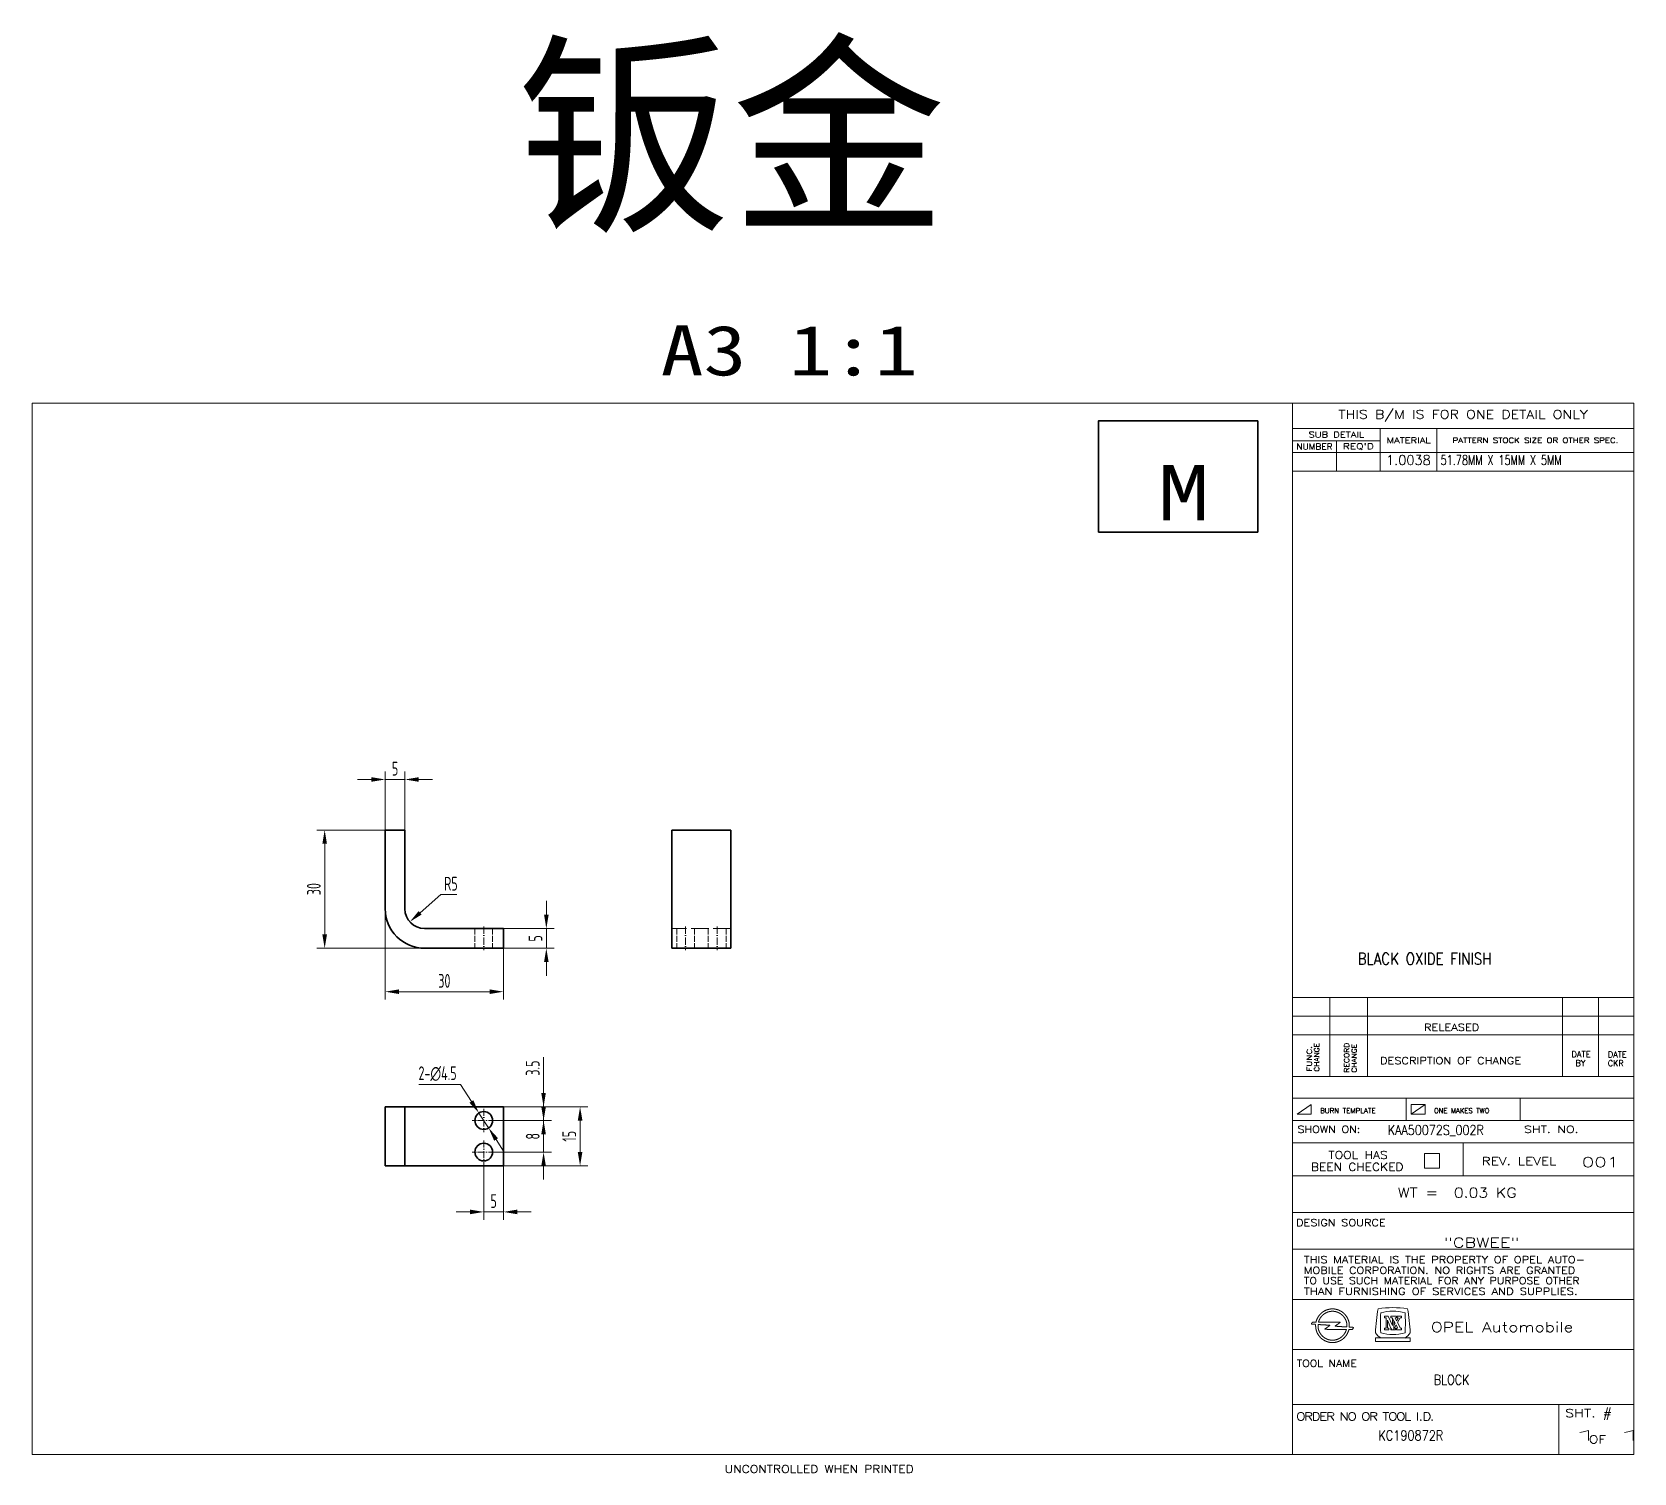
# Model space of a CAD drawing. Header units: inches. Extents: x 8574 to 12968, y 11160 to 11554.
# Drawn here: x 8574.4 to 8980.8, y 11162 to 11527.6 of the extents above; entities that cross this region are included whole.
import ezdxf

# ---------------------------------------------------------------- set-up
doc = ezdxf.new("R2010")
doc.units = ezdxf.units.IN
doc.header["$MEASUREMENT"] = 0
for name, pattern in [('AM_ISO02W050', [7.5, 6, -1.5]), ('AM_ISO08W050', [18, 12, -1.5, 3, -1.5]), ('DASHDOT', [18.5, 12, -3, 0.5, -3]), ('DASHED', [15, 12, -3])]:
    doc.linetypes.add(name, pattern=pattern)
for name, color, linetype, lineweight in [('123', 1, 'Continuous', 18), ('AM_7', 4, 'AM_ISO08W050', 25), ('AM_HID', 7, 'AM_ISO02W050', 25), ('AM_VIS', 1, 'Continuous', 50), ('尺寸', 3, 'Continuous', 20)]:
    doc.layers.add(name, color=color, linetype=linetype, lineweight=lineweight)
doc.layers.add('254', color=7, linetype='Continuous', true_color=0xffffff)
doc.styles.add('blockfont', font='simplex.shx')
doc.styles.add('hztxt', font='ISOCP.SHX', dxfattribs={"width": 0.707, "bigfont": 'hztxt.shx'})
doc.styles.add('leroy', font='simplex.shx')
doc.dimstyles.new('cbwee1-1$0', dxfattribs={"dimtxt": 3.5, "dimasz": 3.5, "dimexe": 2, "dimexo": 0, "dimgap": 1, "dimtad": 1, "dimdsep": 46, "dimtxsty": 'hztxt', "dimcen": 0, "dimclrd": 256, "dimclre": 256, "dimclrt": 256, "dimazin": 2, "dimtp": 0.1, "dimtm": 0.1, "dimtfac": 0.71, "dimtmove": 0, "dimatfit": 3, "dimfxl": 0, "dimlwd": 20, "dimlwe": 20, "dimarcsym": 0})
doc.dimstyles.new('cbwee1-1$3', dxfattribs={"dimtxt": 3.5, "dimasz": 3.5, "dimexe": 2, "dimexo": 0, "dimgap": 1, "dimtad": 1, "dimtih": 1, "dimtoh": 1, "dimdsep": 46, "dimtxsty": 'hztxt', "dimcen": 0, "dimclrd": 256, "dimclre": 256, "dimclrt": 256, "dimazin": 2, "dimtp": 0.1, "dimtm": 0.1, "dimtfac": 0.71, "dimtmove": 0, "dimatfit": 3, "dimfxl": 0, "dimlwd": 20, "dimlwe": 20, "dimarcsym": 0})
doc.dimstyles.new('cbwee1-1$4', dxfattribs={"dimtxt": 3.5, "dimasz": 3.5, "dimexe": 2, "dimexo": 0, "dimgap": 1, "dimtad": 1, "dimtih": 1, "dimtoh": 1, "dimdsep": 46, "dimtxsty": 'hztxt', "dimcen": 0, "dimclrd": 256, "dimclre": 256, "dimclrt": 256, "dimazin": 2, "dimtp": 0.1, "dimtm": 0.1, "dimtfac": 0.71, "dimtmove": 0, "dimatfit": 3, "dimfxl": 0, "dimlwd": 20, "dimlwe": 20, "dimarcsym": 0})

# ---------------------------------------------------------------- blocks, each defined once
blk = doc.blocks.new('sfsdt4654yuej')
at = {"layer": '254', "color": 4, "linetype": 'Continuous', "lineweight": 13, "char_height": 1.7747, "attachment_point": 7, "line_spacing_factor": 0.903614, "style": 'blockfont'}
for s, insert in [('\\W1.1929;THIS MATERIAL IS THE PROPERTY OF OPEL AUTO-', (6070.56, 3525.15)), ('\\W1.1861;MOBILE CORPORATION. NO RIGHTS ARE GRANTED', (6070.56, 3522.47)), ('\\W1.1469;TO USE SUCH MATERIAL FOR ANY PURPOSE OTHER', (6070.56, 3519.81)), ('\\W1.2217;THAN FURNISHING OF SERVICES AND SUPPLIES.', (6070.56, 3517.13))]:
    blk.add_mtext(s, dxfattribs=dict(at, insert=insert))
blk = doc.blocks.new('qewe345467juynj')
at = {"layer": '254', "color": 4, "linetype": 'Continuous', "lineweight": 13}
for p, q in [((6091.03, 3511.72), (6091.92, 3511.72)), ((6091.03, 3511.72), (6091.03, 3511.28)), ((6091.03, 3511.28), (6091.39, 3511.28)), ((6091.39, 3508.66), (6091.39, 3511.28)), ((6091.92, 3511.72), (6093.01, 3509.31)), ((6092.65, 3511.72), (6094.01, 3511.72)), ((6092.65, 3511.72), (6092.65, 3511.28)), ((6092.65, 3511.28), (6092.99, 3511.28)), ((6092.99, 3511.28), (6093.38, 3510.54)), ((6093.01, 3509.31), (6093.01, 3511.24)), ((6093.72, 3511.2), (6093.72, 3511.28)), ((6093.72, 3511.28), (6094.01, 3511.28)), ((6093.72, 3511.2), (6094.08, 3510.53)), ((6094.01, 3511.72), (6094.01, 3511.28)), ((6094.46, 3511.2), (6094.08, 3510.53)), ((6094.18, 3511.72), (6094.18, 3511.28)), ((6094.18, 3511.72), (6095.34, 3511.72)), ((6094.18, 3511.28), (6094.46, 3511.28)), ((6095, 3511.28), (6094.31, 3510.09)), ((6094.46, 3511.2), (6094.46, 3511.28)), ((6095, 3511.28), (6095.34, 3511.28)), ((6095.34, 3511.72), (6095.34, 3511.28)), ((6091.39, 3508.66), (6091.03, 3508.66)), ((6091.03, 3508.66), (6091.03, 3508.22)), ((6091.03, 3508.22), (6092.1, 3508.22)), ((6091.73, 3510.67), (6092.65, 3508.65)), ((6091.73, 3508.66), (6091.73, 3510.67)), ((6092.1, 3508.66), (6091.73, 3508.66)), ((6092.1, 3508.22), (6092.1, 3508.66)), ((6092.65, 3508.65), (6092.84, 3508.22)), ((6092.65, 3508.65), (6092.65, 3508.22)), ((6092.65, 3508.22), (6093.81, 3508.22)), ((6092.84, 3508.22), (6093.38, 3508.22)), ((6093.38, 3510.54), (6093.72, 3509.89)), ((6093.38, 3509.29), (6093.38, 3510.54)), ((6093.72, 3509.89), (6093.38, 3509.29)), ((6093.38, 3508.22), (6093.38, 3509.29)), ((6093.95, 3509.46), (6093.53, 3508.74)), ((6093.53, 3508.66), (6093.53, 3508.74)), ((6093.53, 3508.66), (6093.81, 3508.66)), ((6093.81, 3508.66), (6093.81, 3508.22)), ((6093.95, 3509.46), (6094.32, 3508.75)), ((6094.01, 3508.66), (6094.01, 3508.22)), ((6094.01, 3508.66), (6094.32, 3508.66)), ((6094.01, 3508.22), (6095.34, 3508.22)), ((6094.31, 3510.09), (6095.06, 3508.66)), ((6094.32, 3508.66), (6094.32, 3508.75)), ((6095.06, 3508.66), (6095.34, 3508.66)), ((6095.34, 3508.66), (6095.34, 3508.22)), ((6088.72, 3505.25), (6088.72, 3506.16)), ((6088.72, 3506.16), (6097.54, 3506.16)), ((6088.72, 3505.25), (6097.54, 3505.25)), ((6097.54, 3505.25), (6097.54, 3506.16))]:
    blk.add_line(p, q, dxfattribs=at)
for centre, major_axis, start_param, end_param in [((6121.66, 3505.16), (0, 40.74), 1.362215, 1.513648), ((6093.13, 3473.45), (0, 40.41), 6.168449, 6.397922), ((6115.47, 3510.01), (0, 31.49), 1.490581, 1.651011), ((6093.13, 3496.19), (0, 16.78), 6.054099, 6.512271), ((6071.61, 3510.01), (0, 30.49), 4.629531, 4.795247), ((6065.45, 3505.3), (0, 39.67), 4.767492, 4.923017), ((6092.1, 3510.95), (0, 5.42), 2.26349, 2.654149), ((6093.13, 3523.73), (0, 16.69), 2.911206, 3.37198), ((6094.21, 3510.87), (0, 5.33), 3.625513, 4.023219)]:
    blk.add_ellipse(centre, major_axis=major_axis, ratio=0.81, start_param=start_param, end_param=end_param, dxfattribs=at)
for points, knots in [([(6073.67, 3510.35), (6073.74, 3510.58), (6073.82, 3510.81), (6073.92, 3511.05), (6074.05, 3511.3), (6074.19, 3511.53), (6074.34, 3511.76), (6074.5, 3511.97), (6074.67, 3512.17)], [0, 0, 0.111378, 0.230664, 0.355972, 0.485263, 0.616424, 0.747323, 0.875856, 1, 1]), ([(6076.67, 3512.76), (6076.38, 3512.64), (6076.09, 3512.5), (6075.82, 3512.34), (6075.56, 3512.15), (6075.32, 3511.95), (6075.09, 3511.72), (6074.89, 3511.48), (6074.71, 3511.23), (6074.56, 3510.96)], [0, 0, 0.11099, 0.222376, 0.334052, 0.445852, 0.557577, 0.669022, 0.779997, 0.890351, 1, 1]), ([(6074.67, 3512.17), (6074.92, 3512.41), (6075.17, 3512.63), (6075.45, 3512.83), (6075.73, 3513), (6076.02, 3513.15), (6076.32, 3513.28), (6076.63, 3513.38), (6076.95, 3513.45), (6077.27, 3513.51), (6077.6, 3513.54), (6077.93, 3513.54), (6078.26, 3513.52), (6078.59, 3513.47), (6078.92, 3513.39), (6079.25, 3513.29)], [0, 0, 0.068755, 0.136595, 0.203684, 0.270176, 0.336212, 0.401927, 0.46745, 0.532903, 0.598412, 0.6641, 0.730096, 0.796536, 0.863562, 0.931328, 1, 1]), ([(6078.75, 3512.81), (6078.46, 3512.88), (6078.16, 3512.92), (6077.85, 3512.94), (6077.55, 3512.93), (6077.25, 3512.9), (6076.96, 3512.84), (6076.67, 3512.76)], [0, 0, 0.143949, 0.287722, 0.431217, 0.574309, 0.716867, 0.858784, 1, 1]), ([(6081.31, 3510.37), (6081.2, 3510.66), (6081.07, 3510.93), (6080.92, 3511.2), (6080.75, 3511.45), (6080.55, 3511.69), (6080.34, 3511.91), (6080.1, 3512.11), (6079.86, 3512.3), (6079.6, 3512.46), (6079.33, 3512.6), (6079.04, 3512.72), (6078.75, 3512.81)], [0, 0, 0.082426, 0.165172, 0.248273, 0.331704, 0.415396, 0.499247, 0.583142, 0.666965, 0.750615, 0.834015, 0.917134, 1, 1]), ([(6079.25, 3513.29), (6079.54, 3513.17), (6079.83, 3513.03), (6080.11, 3512.87), (6080.37, 3512.68), (6080.62, 3512.48), (6080.86, 3512.26), (6081.07, 3512.02), (6081.27, 3511.76), (6081.45, 3511.5), (6081.61, 3511.22), (6081.75, 3510.93), (6081.86, 3510.62)], [0, 0, 0.08295, 0.16603, 0.24927, 0.332668, 0.416191, 0.499787, 0.583395, 0.666954, 0.750414, 0.833739, 0.916924, 1, 1]), ([(6072.88, 3509.66), (6072.75, 3509.66), (6072.65, 3509.67), (6072.57, 3509.68), (6072.52, 3509.7), (6072.49, 3509.71), (6072.47, 3509.74), (6072.48, 3509.78), (6072.5, 3509.82), (6072.53, 3509.88), (6072.58, 3509.95)], [0, 0, 0.191055, 0.343107, 0.459006, 0.542332, 0.59915, 0.643151, 0.695954, 0.770642, 0.871504, 1, 1]), ([(6072.58, 3509.95), (6072.63, 3510.01), (6072.67, 3510.07), (6072.71, 3510.12), (6072.74, 3510.15), (6072.76, 3510.17)], [0, 0, 0.269143, 0.520022, 0.73619, 0.901343, 1, 1]), ([(6072.76, 3510.17), (6072.79, 3510.18), (6072.85, 3510.18), (6072.92, 3510.19), (6073.01, 3510.19), (6073.11, 3510.19), (6073.23, 3510.2)], [0, 0, 0.061091, 0.176811, 0.338125, 0.535506, 0.759343, 1, 1]), ([(6073.39, 3509.62), (6073.34, 3509.63), (6073.27, 3509.63), (6073.18, 3509.64), (6073.08, 3509.65), (6072.98, 3509.65), (6072.88, 3509.66)], [0, 0, 0.099968, 0.239556, 0.409066, 0.598787, 0.799003, 1, 1]), ([(6073.23, 3510.2), (6073.64, 3510.2), (6073.67, 3510.35)], [0, 0, 0.716642, 1, 1]), ([(6073.39, 3509.62), (6073.53, 3509.61), (6073.54, 3509.13)], [0, 0, 0.230846, 1, 1]), ([(6073.62, 3508.4), (6073.59, 3508.54), (6073.57, 3508.71), (6073.56, 3508.91), (6073.54, 3509.13)], [0, 0, 0.196985, 0.426021, 0.692099, 1, 1]), ([(6077.46, 3505), (6077.11, 3505.05), (6076.77, 3505.12), (6076.44, 3505.22), (6076.12, 3505.34), (6075.81, 3505.49), (6075.52, 3505.66), (6075.25, 3505.85), (6074.98, 3506.06), (6074.74, 3506.29), (6074.52, 3506.55), (6074.31, 3506.82), (6074.13, 3507.1), (6073.96, 3507.41), (6073.82, 3507.72), (6073.71, 3508.06), (6073.62, 3508.4)], [0, 0, 0.064169, 0.127503, 0.190172, 0.252329, 0.314107, 0.37563, 0.437008, 0.498344, 0.559738, 0.621286, 0.68309, 0.745255, 0.807895, 0.871136, 0.935119, 1, 1]), ([(6074.15, 3509.57), (6074.14, 3509.55), (6074.14, 3509.51), (6074.14, 3509.45), (6074.14, 3509.37), (6074.14, 3509.28), (6074.14, 3509.19), (6074.15, 3509.09), (6074.15, 3508.99), (6074.16, 3508.89), (6074.17, 3508.8), (6074.18, 3508.72), (6074.19, 3508.65)], [0, 0, 0.022134, 0.067885, 0.133978, 0.21659, 0.311809, 0.415695, 0.5243, 0.633672, 0.739861, 0.838926, 0.926936, 1, 1]), ([(6077.15, 3509.39), (6077.13, 3509.39), (6077.07, 3509.39), (6077, 3509.4), (6076.9, 3509.41), (6076.79, 3509.41), (6076.66, 3509.42), (6076.52, 3509.43), (6076.21, 3509.45), (6075.87, 3509.47), (6075.52, 3509.49), (6075.17, 3509.51), (6074.85, 3509.53), (6074.71, 3509.54), (6074.57, 3509.55), (6074.45, 3509.55), (6074.35, 3509.56), (6074.27, 3509.56), (6074.2, 3509.57), (6074.16, 3509.57), (6074.15, 3509.57)], [0, 0, 0.009598, 0.027188, 0.052061, 0.083504, 0.120807, 0.163256, 0.210138, 0.314356, 0.42776, 0.544649, 0.659324, 0.766085, 0.814716, 0.85923, 0.898916, 0.933061, 0.960953, 0.981879, 0.995129, 1, 1]), ([(6074.19, 3508.65), (6074.25, 3508.37), (6074.33, 3508.09), (6074.44, 3507.81), (6074.57, 3507.55), (6074.72, 3507.3), (6074.89, 3507.05), (6075.07, 3506.83), (6075.27, 3506.62), (6075.49, 3506.43)], [0, 0, 0.11021, 0.221366, 0.33321, 0.445425, 0.557661, 0.669558, 0.780773, 0.890999, 1, 1]), ([(6074.27, 3510.27), (6074.26, 3510.2), (6076.99, 3510.19)], [0, 0, 0.027534, 1, 1]), ([(6074.56, 3510.96), (6074.49, 3510.83), (6074.44, 3510.7), (6074.38, 3510.58), (6074.34, 3510.46), (6074.3, 3510.36), (6074.27, 3510.27)], [0, 0, 0.18649, 0.374795, 0.557596, 0.727567, 0.877421, 1, 1]), ([(6075.87, 3508.4), (6075.88, 3508.41), (6075.9, 3508.44), (6075.93, 3508.47), (6075.99, 3508.52), (6076.06, 3508.57), (6076.15, 3508.64), (6076.26, 3508.72), (6076.39, 3508.81), (6076.54, 3508.91)], [0, 0, 0.019146, 0.057134, 0.116724, 0.199396, 0.306377, 0.438817, 0.597835, 0.784531, 1, 1]), ([(6078.62, 3508.34), (6077.99, 3508.35), (6077.46, 3508.35), (6077.03, 3508.35), (6076.84, 3508.35), (6076.68, 3508.35), (6076.54, 3508.35), (6076.41, 3508.36), (6076.3, 3508.36), (6076.21, 3508.36), (6076.13, 3508.36), (6076.06, 3508.36), (6076.01, 3508.37), (6075.97, 3508.37), (6075.93, 3508.37), (6075.91, 3508.38), (6075.89, 3508.38), (6075.88, 3508.39), (6075.87, 3508.39), (6075.87, 3508.4)], [0, 0, 0.229373, 0.42074, 0.577523, 0.644015, 0.703144, 0.755338, 0.801026, 0.840635, 0.874594, 0.903333, 0.92728, 0.946867, 0.962526, 0.974697, 0.983822, 0.990363, 0.994821, 0.997785, 1, 1]), ([(6076.54, 3508.91), (6076.7, 3509.02), (6076.83, 3509.12), (6076.94, 3509.2), (6077.03, 3509.27), (6077.1, 3509.32), (6077.14, 3509.35), (6077.16, 3509.38), (6077.15, 3509.39)], [0, 0, 0.249101, 0.460974, 0.636325, 0.775874, 0.880374, 0.950669, 0.988029, 1, 1]), ([(6076.99, 3510.19), (6077.62, 3510.19), (6078.14, 3510.19), (6078.57, 3510.18), (6078.75, 3510.18), (6078.91, 3510.18), (6079.05, 3510.18), (6079.18, 3510.18), (6079.29, 3510.18), (6079.38, 3510.18), (6079.46, 3510.17), (6079.53, 3510.17), (6079.58, 3510.17), (6079.63, 3510.17), (6079.66, 3510.16), (6079.69, 3510.16), (6079.71, 3510.15), (6079.72, 3510.15), (6079.73, 3510.14), (6079.73, 3510.14), (6079.74, 3510.13), (6079.74, 3510.13)], [0, 0, 0.22615, 0.415033, 0.570013, 0.635842, 0.694457, 0.74628, 0.791731, 0.831231, 0.865202, 0.894065, 0.918244, 0.938161, 0.954242, 0.966916, 0.976619, 0.983799, 0.988929, 0.992535, 0.995218, 0.99758, 1, 1]), ([(6078.33, 3505.63), (6078.64, 3505.69), (6078.94, 3505.78), (6079.23, 3505.89), (6079.51, 3506.03), (6079.78, 3506.18), (6080.03, 3506.36), (6080.27, 3506.56), (6080.49, 3506.78), (6080.69, 3507.01), (6080.87, 3507.26), (6081.03, 3507.52), (6081.17, 3507.8), (6081.29, 3508.09)], [0, 0, 0.077903, 0.15537, 0.232531, 0.309478, 0.386275, 0.462964, 0.539574, 0.616133, 0.692673, 0.769241, 0.84591, 0.922782, 1, 1]), ([(6079.07, 3509.61), (6078.93, 3509.52), (6078.81, 3509.43), (6078.71, 3509.36), (6078.63, 3509.31), (6078.57, 3509.26), (6078.52, 3509.23), (6078.49, 3509.2), (6078.47, 3509.18), (6078.46, 3509.17), (6078.46, 3509.16), (6078.47, 3509.15), (6078.49, 3509.15), (6078.51, 3509.15)], [0, 0, 0.209815, 0.387203, 0.53455, 0.654247, 0.74869, 0.820301, 0.871555, 0.90509, 0.924167, 0.935232, 0.949789, 0.971663, 1, 1]), ([(6078.51, 3509.15), (6078.54, 3509.14), (6078.6, 3509.14), (6078.8, 3509.13), (6079.08, 3509.11), (6079.42, 3509.09), (6079.82, 3509.06), (6080.02, 3509.05)], [0, 0, 0.02091, 0.060553, 0.189727, 0.3749, 0.603451, 0.862758, 1, 1]), ([(6081.35, 3508.32), (6081.34, 3508.32), (6081.3, 3508.32), (6081.23, 3508.32), (6081.14, 3508.32), (6081.02, 3508.33), (6080.88, 3508.33), (6080.73, 3508.33), (6080.55, 3508.33), (6080.35, 3508.34), (6080.14, 3508.34), (6079.92, 3508.34), (6079.43, 3508.34), (6078.9, 3508.34), (6078.62, 3508.34)], [0, 0, 0.005258, 0.020502, 0.045257, 0.079015, 0.121264, 0.171495, 0.229194, 0.293848, 0.364947, 0.441976, 0.524423, 0.703524, 0.898148, 1, 1]), ([(6079.74, 3510.13), (6079.74, 3510.11), (6079.72, 3510.09), (6079.7, 3510.06), (6079.66, 3510.03), (6079.61, 3509.99), (6079.54, 3509.94), (6079.45, 3509.88), (6079.35, 3509.8), (6079.22, 3509.71), (6079.07, 3509.61)], [0, 0, 0.018365, 0.046816, 0.089459, 0.149197, 0.228535, 0.329827, 0.455365, 0.607411, 0.78821, 1, 1]), ([(6081.92, 3508.09), (6081.8, 3507.75), (6081.66, 3507.43), (6081.5, 3507.11), (6081.31, 3506.82), (6081.09, 3506.54), (6080.86, 3506.28), (6080.6, 3506.03), (6080.32, 3505.81), (6080.03, 3505.61), (6079.72, 3505.44)], [0, 0, 0.10035, 0.200408, 0.300289, 0.400076, 0.499828, 0.599595, 0.699424, 0.799376, 0.89953, 1, 1]), ([(6080.02, 3509.05), (6080.21, 3509.03), (6080.57, 3509.01), (6080.88, 3508.99), (6081.14, 3508.97), (6081.32, 3508.96), (6081.39, 3508.96), (6081.43, 3508.95), (6081.44, 3508.95)], [0, 0, 0.133506, 0.384088, 0.604663, 0.785508, 0.9169, 0.961013, 0.989119, 1, 1]), ([(6081.29, 3508.09), (6081.31, 3508.17), (6081.33, 3508.24), (6081.35, 3508.29), (6081.35, 3508.32)], [0, 0, 0.35945, 0.667691, 0.892031, 1, 1]), ([(6081.48, 3509.07), (6081.49, 3509.18), (6081.49, 3509.3), (6081.48, 3509.44), (6081.47, 3509.59), (6081.45, 3509.75), (6081.42, 3509.91), (6081.39, 3510.07), (6081.35, 3510.23), (6081.31, 3510.37)], [0, 0, 0.077068, 0.169919, 0.275614, 0.391015, 0.512892, 0.637985, 0.763026, 0.884765, 1, 1]), ([(6081.44, 3508.95), (6081.45, 3508.96), (6081.46, 3508.99), (6081.47, 3509.03), (6081.48, 3509.07)], [0, 0, 0.095053, 0.309113, 0.62069, 1, 1]), ([(6081.86, 3510.62), (6081.92, 3510.45), (6081.96, 3510.28), (6082, 3510.13), (6082.02, 3509.97), (6082.04, 3509.8), (6082.06, 3509.62), (6082.07, 3509.42)], [0, 0, 0.150667, 0.287747, 0.41777, 0.547377, 0.683237, 0.83195, 1, 1]), ([(6081.92, 3508.09), (6081.99, 3508.32), (6082.86, 3508.35), (6083.01, 3508.55)], [0, 0, 0.179528, 0.822363, 1, 1]), ([(6082.07, 3509.42), (6082.08, 3508.93), (6082.25, 3508.91)], [0, 0, 0.741727, 1, 1]), ([(6082.25, 3508.91), (6082.32, 3508.9), (6082.42, 3508.9), (6082.52, 3508.89), (6082.64, 3508.88), (6082.75, 3508.88)], [0, 0, 0.140529, 0.32758, 0.544374, 0.77411, 1, 1]), ([(6082.75, 3508.88), (6082.88, 3508.87), (6082.97, 3508.86), (6083.05, 3508.85), (6083.1, 3508.83), (6083.13, 3508.82), (6083.15, 3508.8), (6083.15, 3508.77)], [0, 0, 0.281802, 0.503225, 0.671086, 0.792901, 0.878047, 0.940507, 1, 1]), ([(6083.15, 3508.77), (6083.15, 3508.75), (6083.13, 3508.72), (6083.09, 3508.67), (6083.05, 3508.61), (6083.01, 3508.55)], [0, 0, 0.078782, 0.234052, 0.450313, 0.711148, 1, 1]), ([(6075.49, 3506.43), (6075.74, 3506.24), (6076.01, 3506.08), (6076.28, 3505.94), (6076.56, 3505.82), (6076.84, 3505.73), (6077.14, 3505.66), (6077.43, 3505.61), (6077.73, 3505.59), (6078.03, 3505.6), (6078.33, 3505.63)], [0, 0, 0.103605, 0.205747, 0.306667, 0.406608, 0.505813, 0.604534, 0.70303, 0.801576, 0.900462, 1, 1]), ([(6079.72, 3505.44), (6079.42, 3505.31), (6079.1, 3505.19), (6078.78, 3505.11), (6078.45, 3505.04), (6078.11, 3505), (6077.78, 3504.99), (6077.46, 3505)], [0, 0, 0.141241, 0.28464, 0.429265, 0.574114, 0.718167, 0.860433, 1, 1])]:
    blk.add_open_spline(points, degree=1, knots=knots, dxfattribs=at)
at = {"layer": '254', "color": 4, "linetype": 'Continuous', "lineweight": 13, "insert": (6102.77, 3507.67), "char_height": 2.5, "attachment_point": 7, "line_spacing_factor": 0.903614, "style": 'blockfont'}
blk.add_mtext('\\W1.2721;OPEL Automobile', dxfattribs=at)
blk = doc.blocks.new('lingjiantuA4-1')
at = {"layer": '254', "color": 5, "linetype": 'Continuous', "lineweight": 18}
for p, q in [((3852.88, 11893.1), (4259.25, 11893.1)), ((3852.88, 11626.4), (3852.88, 11893.1)), ((4172.6, 11626.4), (4172.6, 11893.1)), ((4259.25, 11893.1), (4259.25, 11626.4)), ((4172.6, 11886.83), (4172.6, 11861.43)), ((4172.59, 11742.38), (4259.25, 11742.38)), ((4182.12, 11722.33), (4182.12, 11742.38)), ((4191.64, 11722.33), (4191.64, 11742.38)), ((4241.15, 11722.33), (4241.15, 11742.38)), ((4250.28, 11722.33), (4250.28, 11742.38)), ((4172.59, 11737.62), (4259.25, 11737.62)), ((4172.59, 11732.86), (4259.25, 11732.86)), ((4172.57, 11722.33), (4259.25, 11722.33)), ((4172.57, 11716.84), (4259.23, 11716.84)), ((4201.46, 11716.84), (4201.46, 11711.16)), ((4230.36, 11716.84), (4230.36, 11711.16)), ((4177.4, 11715.24), (4173.85, 11712.76)), ((4173.85, 11712.76), (4177.4, 11712.76)), ((4177.4, 11712.76), (4177.4, 11715.24)), ((4206.28, 11715.24), (4202.74, 11715.24)), ((4202.74, 11715.24), (4202.74, 11712.76)), ((4206.28, 11715.24), (4202.74, 11712.76)), ((4206.28, 11712.76), (4206.28, 11715.24)), ((4172.57, 11711.16), (4259.25, 11711.16)), ((4172.57, 11705.49), (4259.25, 11705.49)), ((4206.14, 11702.76), (4206.14, 11699.04)), ((4209.88, 11702.76), (4206.14, 11702.76)), ((4209.88, 11702.76), (4209.88, 11699.04)), ((4259.23, 11697.1), (4172.57, 11697.1)), ((4206.14, 11699.04), (4209.88, 11699.04)), ((4259.25, 11687.78), (4172.59, 11687.78)), ((4259.25, 11687.78), (4172.59, 11687.78)), ((4259.25, 11678.47), (4172.59, 11678.47)), ((4259.25, 11665.77), (4172.59, 11665.77)), ((4259.25, 11653.07), (4172.59, 11653.07)), ((4259.25, 11639.1), (4172.59, 11639.1)), ((4240.2, 11639.1), (4240.2, 11626.4)), ((4259.25, 11626.4), (3852.88, 11626.4))]:
    blk.add_line(p, q, dxfattribs=at)
at = {"layer": '254', "color": 7, "linetype": 'Continuous', "lineweight": 18}
for p, q in [((4172.6, 11893.1), (4183.81, 11893.1)), ((4183.81, 11893.1), (4194.9, 11893.1)), ((4194.9, 11893.1), (4209.27, 11893.1)), ((4209.27, 11893.1), (4259.25, 11893.1)), ((4172.6, 11886.75), (4183.81, 11886.75)), ((4183.81, 11886.75), (4194.9, 11886.75)), ((4194.9, 11886.75), (4209.27, 11886.75)), ((4194.9, 11886.75), (4194.9, 11883.57)), ((4209.27, 11886.75), (4259.25, 11886.75)), ((4209.27, 11886.75), (4209.27, 11883.57)), ((4172.6, 11883.57), (4183.81, 11883.57)), ((4183.81, 11883.57), (4194.9, 11883.57)), ((4183.81, 11883.57), (4183.81, 11880.66)), ((4194.9, 11883.57), (4194.9, 11880.66)), ((4209.27, 11883.57), (4209.27, 11880.66))]:
    blk.add_line(p, q, dxfattribs=at)
at = {"layer": '254', "color": 172, "linetype": 'Continuous', "lineweight": 18}
blk.add_line((4215.91, 11705.49), (4215.9, 11697.1), dxfattribs=at)
at = {"layer": '尺寸', "color": 2}
for name in ['sfsdt4654yuej', 'qewe345467juynj']:
    blk.add_blockref(name, (-1895.04, 8149.81), dxfattribs=at)
at = {"layer": '254', "color": 4, "linetype": 'Continuous', "lineweight": 13, "line_spacing_factor": 0.903614, "style": 'blockfont'}
for s, insert, char_height, attachment_point in [('\\W1.2129;THIS B/M IS FOR ONE DETAIL ONLY', (4215.92, 11889.93), 2.1779, 5), ('\\W1.1081;NUMBER', (4178.2, 11882.12), 1.4923, 5), ('\\W1.2440;SUB DETAIL', (4183.75, 11885.16), 1.4923, 5), ("\\W1.3202;REQ'D", (4189.36, 11882.12), 1.4923, 5), ('\\W1.2383;MATERIAL', (4202.09, 11883.71), 1.4923, 5), ('\\W1.1891;PATTERN STOCK SIZE OR OTHER SPEC.', (4234.26, 11883.71), 1.3444, 5), ('\\W1.1973;RELEASED', (4205.98, 11733.86), 1.7747, 7), ('\\W1.0198;DATE', (4243.41, 11727.21), 1.4923, 7), ('\\W1.0198;DATE', (4252.6, 11727.16), 1.4923, 7), ('\\W1.1952;DESCRIPTION OF CHANGE', (4194.82, 11725.45), 1.7747, 7), ('\\W1.0020; BY', (4243.41, 11724.97), 1.4923, 7), ('\\W1.0020;CKR', (4252.6, 11724.92), 1.4923, 7), ('\\W1.0546;BURN TEMPLATE', (4179.64, 11713.01), 1.2369, 7), ('\\W1.0228;ONE MAKES TWO', (4208.53, 11713.01), 1.2369, 7), ('\\W1.1644;SHOWN ON:', (4173.89, 11708.02), 1.7747, 7), ('\\W1.3392;SHT. NO.', (4231.36, 11708.01), 1.7478, 7), ('\\W1.1491;BEEN CHECKED', (4177.33, 11698.39), 1.9763, 7), ('\\W1.1590;TOOL HAS', (4181.75, 11701.42), 1.9763, 7), ('\\W1.2864;REV. LEVEL', (4220.62, 11699.85), 1.9763, 7), ('\\W1.1860;DESIGN SOURCE', (4173.54, 11684.33), 1.7747, 7), ('\\W1.1384;TOOL NAME', (4173.71, 11648.63), 1.7747, 7), ('\\W1.2362;\\Q360.0;\\T0.81;ORDER NO OR TOOL I.D.', (4173.56, 11635.04), 2.032, 7), ('\\W1.2999;SHT. #', (4241.82, 11635.21), 2.0301, 7), ('\\W1.2469;OF', (4247.83, 11629.23), 2.0301, 7), ('\\W1.1578;UNCONTROLLED WHEN PRINTED', (4028.59, 11621.72), 1.9763, 7)]:
    blk.add_mtext(s, dxfattribs=dict(at, insert=insert, char_height=char_height, attachment_point=attachment_point))
at = {"layer": '254', "color": 4, "linetype": 'Continuous', "lineweight": 13, "char_height": 1.2369, "attachment_point": 7, "rotation": 90, "line_spacing_factor": 0.903614, "style": 'blockfont'}
for s, insert in [('\\W1.3202;FUNC.', (4177.5, 11723.53)), ('\\W1.1173;CHANGE', (4179.4, 11723.53)), ('\\W1.1457;RECORD', (4186.97, 11723.29)), ('\\W1.1173;CHANGE', (4188.88, 11723.29))]:
    blk.add_mtext(s, dxfattribs=dict(at, insert=insert))
blk = doc.blocks.new('OB-A4')
at = {"layer": '尺寸', "color": 237}
blk.add_lwpolyline([(0, 0.66), (406.37, 0.66), (406.37, -266.05), (0, -266.05)], close=True, dxfattribs=at)
blk = doc.blocks.new('A$C6A10694E')
at = {"color": 7, "lineweight": 35}
blk.add_lwpolyline([(-40.43, 0), (-40.43, 28.21), (0, 28.21), (0, 0)], close=True, dxfattribs=at)
at = {"layer": '254', "color": 7, "linetype": 'Continuous', "lineweight": 13, "insert": (-25.32, 3), "char_height": 14, "attachment_point": 7, "line_spacing_factor": 0.903614, "style": 'leroy'}
blk.add_mtext('{\\fMonospac821 BT|b0|i0|c0|p49;\\W1.1;M}', dxfattribs=at)
blk = doc.blocks.new('*D230')
at = {"layer": 'Defpoints', "color": 0, "ltscale": 0.5}
for p in [(8663.98, 11337.95), (8663.98, 11325.13), (8668.98, 11325.13)]:
    blk.add_point(p, dxfattribs=at)
at = {"layer": '尺寸', "lineweight": 20, "ltscale": 0.5}
for p, q in [((8660.48, 11337.95), (8656.98, 11337.95)), ((8663.98, 11325.13), (8663.98, 11339.95)), ((8668.98, 11337.95), (8663.98, 11337.95)), ((8668.98, 11325.13), (8668.98, 11339.95)), ((8672.48, 11337.95), (8675.98, 11337.95))]:
    blk.add_line(p, q, dxfattribs=at)
at = {"layer": '尺寸', "ltscale": 0.5}
for points in [[(8660.48, 11338.53), (8660.48, 11337.37), (8663.98, 11337.95)], [(8672.48, 11338.53), (8672.48, 11337.37), (8668.98, 11337.95)]]:
    blk.add_solid(points, dxfattribs=at)
at = {"layer": '尺寸', "ltscale": 0.5, "insert": (8666.48, 11340.7), "char_height": 3.5, "attachment_point": 5, "style": 'hztxt'}
blk.add_mtext('5', dxfattribs=at)
blk = doc.blocks.new('*D231')
at = {"layer": 'Defpoints', "color": 0, "ltscale": 0.5}
for p in [(8693.98, 11300.13), (8693.98, 11295.13), (8704.85, 11295.13)]:
    blk.add_point(p, dxfattribs=at)
at = {"layer": '尺寸', "lineweight": 20, "ltscale": 0.5}
for p, q in [((8704.85, 11303.63), (8704.85, 11307.13)), ((8693.98, 11300.13), (8706.85, 11300.13)), ((8704.85, 11300.13), (8704.85, 11295.13)), ((8693.98, 11295.13), (8706.85, 11295.13)), ((8704.85, 11291.63), (8704.85, 11288.13))]:
    blk.add_line(p, q, dxfattribs=at)
at = {"layer": '尺寸', "ltscale": 0.5}
for points in [[(8704.27, 11303.63), (8705.43, 11303.63), (8704.85, 11300.13)], [(8704.27, 11291.63), (8705.43, 11291.63), (8704.85, 11295.13)]]:
    blk.add_solid(points, dxfattribs=at)
at = {"layer": '尺寸', "ltscale": 0.5, "insert": (8702.1, 11297.63), "char_height": 3.5, "attachment_point": 5, "rotation": 90, "style": 'hztxt'}
blk.add_mtext('5', dxfattribs=at)
blk = doc.blocks.new('*D232')
at = {"layer": 'Defpoints', "color": 0, "ltscale": 0.5}
for p in [(8663.98, 11325.13), (8648.62, 11295.13), (8673.98, 11295.13)]:
    blk.add_point(p, dxfattribs=at)
at = {"layer": '尺寸', "lineweight": 20, "ltscale": 0.5}
for p, q in [((8663.98, 11325.13), (8646.62, 11325.13)), ((8648.62, 11321.63), (8648.62, 11298.63)), ((8673.98, 11295.13), (8646.62, 11295.13))]:
    blk.add_line(p, q, dxfattribs=at)
at = {"layer": '尺寸', "ltscale": 0.5}
for points in [[(8648.03, 11321.63), (8649.2, 11321.63), (8648.62, 11325.13)], [(8648.03, 11298.63), (8649.2, 11298.63), (8648.62, 11295.13)]]:
    blk.add_solid(points, dxfattribs=at)
at = {"layer": '尺寸', "ltscale": 0.5, "insert": (8645.87, 11310.13), "char_height": 3.5, "attachment_point": 5, "rotation": 90, "style": 'hztxt'}
blk.add_mtext('30', dxfattribs=at)
blk = doc.blocks.new('*D233')
at = {"layer": 'Defpoints', "color": 0, "ltscale": 0.5}
for p in [(8663.98, 11305.13), (8693.98, 11295.13), (8693.98, 11284.11)]:
    blk.add_point(p, dxfattribs=at)
at = {"layer": '尺寸', "lineweight": 20, "ltscale": 0.5}
for p, q in [((8663.98, 11305.13), (8663.98, 11282.11)), ((8693.98, 11295.13), (8693.98, 11282.11)), ((8667.48, 11284.11), (8690.48, 11284.11))]:
    blk.add_line(p, q, dxfattribs=at)
at = {"layer": '尺寸', "ltscale": 0.5}
for points in [[(8667.48, 11284.7), (8667.48, 11283.53), (8663.98, 11284.11)], [(8690.48, 11284.7), (8690.48, 11283.53), (8693.98, 11284.11)]]:
    blk.add_solid(points, dxfattribs=at)
at = {"layer": '尺寸', "ltscale": 0.5, "insert": (8678.98, 11286.86), "char_height": 3.5, "attachment_point": 5, "style": 'hztxt'}
blk.add_mtext('30', dxfattribs=at)
blk = doc.blocks.new('*D234')
at = {"layer": 'Defpoints', "color": 0, "ltscale": 0.5}
for p in [(8670.22, 11301.83), (8673.98, 11305.13)]:
    blk.add_point(p, dxfattribs=at)
at = {"layer": '尺寸', "linetype": 'ByBlock', "lineweight": 20, "ltscale": 0.5}
for p, q in [((8678.11, 11308.76), (8672.85, 11304.14)), ((8682.18, 11308.76), (8678.11, 11308.76))]:
    blk.add_line(p, q, dxfattribs=at)
at = {"layer": '尺寸', "ltscale": 0.5}
blk.add_solid([(8672.46, 11304.58), (8673.23, 11303.7), (8670.22, 11301.83)], dxfattribs=at)
at = {"layer": '尺寸', "ltscale": 0.5, "insert": (8680.64, 11311.51), "char_height": 3.5, "attachment_point": 5, "style": 'hztxt'}
blk.add_mtext('R5', dxfattribs=at)
blk = doc.blocks.new('*D235')
at = {"layer": 'Defpoints', "color": 0, "ltscale": 0.5}
for p in [(8693.98, 11254.93), (8704.15, 11254.93), (8691.9, 11251.43)]:
    blk.add_point(p, dxfattribs=at)
at = {"layer": '尺寸', "lineweight": 20, "ltscale": 0.5}
for p, q in [((8704.15, 11258.43), (8704.15, 11267.5)), ((8693.98, 11254.93), (8706.15, 11254.93)), ((8704.15, 11251.43), (8704.15, 11254.93)), ((8691.9, 11251.43), (8706.15, 11251.43)), ((8704.15, 11247.93), (8704.15, 11244.43))]:
    blk.add_line(p, q, dxfattribs=at)
at = {"layer": '尺寸', "ltscale": 0.5}
for points in [[(8703.57, 11258.43), (8704.73, 11258.43), (8704.15, 11254.93)], [(8703.57, 11247.93), (8704.73, 11247.93), (8704.15, 11251.43)]]:
    blk.add_solid(points, dxfattribs=at)
at = {"layer": '尺寸', "ltscale": 0.5, "insert": (8701.4, 11264.72), "char_height": 3.5, "attachment_point": 5, "rotation": 90, "style": 'hztxt'}
blk.add_mtext('3.5', dxfattribs=at)
blk = doc.blocks.new('*D236')
at = {"layer": 'Defpoints', "color": 0, "ltscale": 0.5}
for p in [(8695.5, 11251.43), (8691.9, 11243.43), (8704.15, 11243.43)]:
    blk.add_point(p, dxfattribs=at)
at = {"layer": '尺寸', "lineweight": 20, "ltscale": 0.5}
for p, q in [((8704.15, 11254.93), (8704.15, 11258.43)), ((8695.5, 11251.43), (8706.15, 11251.43)), ((8704.15, 11251.43), (8704.15, 11243.43)), ((8691.9, 11243.43), (8706.15, 11243.43)), ((8704.15, 11239.93), (8704.15, 11236.43))]:
    blk.add_line(p, q, dxfattribs=at)
at = {"layer": '尺寸', "ltscale": 0.5}
for points in [[(8703.57, 11254.93), (8704.73, 11254.93), (8704.15, 11251.43)], [(8703.57, 11239.93), (8704.73, 11239.93), (8704.15, 11243.43)]]:
    blk.add_solid(points, dxfattribs=at)
at = {"layer": '尺寸', "ltscale": 0.5, "insert": (8701.4, 11247.43), "char_height": 3.5, "attachment_point": 5, "rotation": 90, "style": 'hztxt'}
blk.add_mtext('8', dxfattribs=at)
blk = doc.blocks.new('*D237')
at = {"layer": 'Defpoints', "color": 0, "ltscale": 0.5}
for p in [(8688.98, 11240.51), (8693.98, 11239.93), (8693.98, 11228.24)]:
    blk.add_point(p, dxfattribs=at)
at = {"layer": '尺寸', "lineweight": 20, "ltscale": 0.5}
for p, q in [((8688.98, 11240.51), (8688.98, 11226.24)), ((8693.98, 11239.93), (8693.98, 11226.24)), ((8685.48, 11228.24), (8681.98, 11228.24)), ((8688.98, 11228.24), (8693.98, 11228.24)), ((8697.48, 11228.24), (8700.98, 11228.24))]:
    blk.add_line(p, q, dxfattribs=at)
at = {"layer": '尺寸', "ltscale": 0.5}
for points in [[(8685.48, 11228.82), (8685.48, 11227.66), (8688.98, 11228.24)], [(8697.48, 11228.82), (8697.48, 11227.66), (8693.98, 11228.24)]]:
    blk.add_solid(points, dxfattribs=at)
at = {"layer": '尺寸', "ltscale": 0.5, "insert": (8691.48, 11230.99), "char_height": 3.5, "attachment_point": 5, "style": 'hztxt'}
blk.add_mtext('5', dxfattribs=at)
blk = doc.blocks.new('*D150')
at = {"layer": 'Defpoints', "color": 0, "ltscale": 0.5}
for p in [(8693.98, 11254.93), (8693.98, 11239.93), (8713.41, 11239.93)]:
    blk.add_point(p, dxfattribs=at)
at = {"layer": '尺寸', "lineweight": 20, "ltscale": 0.5}
for p, q in [((8693.98, 11254.93), (8715.41, 11254.93)), ((8713.41, 11251.43), (8713.41, 11243.43)), ((8693.98, 11239.93), (8715.41, 11239.93))]:
    blk.add_line(p, q, dxfattribs=at)
at = {"layer": '尺寸', "ltscale": 0.5}
for points in [[(8712.83, 11251.43), (8714, 11251.43), (8713.41, 11254.93)], [(8712.83, 11243.43), (8714, 11243.43), (8713.41, 11239.93)]]:
    blk.add_solid(points, dxfattribs=at)
at = {"layer": '尺寸', "ltscale": 0.5, "insert": (8710.66, 11247.43), "char_height": 3.5, "attachment_point": 5, "rotation": 90, "style": 'hztxt'}
blk.add_mtext('15', dxfattribs=at)
blk = doc.blocks.new('*D238')
at = {"layer": 'Defpoints', "color": 0, "ltscale": 0.5}
for p in [(8687.75, 11253.32), (8690.2, 11249.55)]:
    blk.add_point(p, dxfattribs=at)
at = {"layer": '尺寸', "lineweight": 20, "ltscale": 0.5}
for p, q in [((8672.47, 11260.57), (8683.04, 11260.57)), ((8683.04, 11260.57), (8685.84, 11256.25)), ((8690.2, 11249.55), (8687.75, 11253.32)), ((8692.11, 11246.61), (8694.02, 11243.68))]:
    blk.add_line(p, q, dxfattribs=at)
at = {"layer": '尺寸', "ltscale": 0.5}
for points in [[(8686.33, 11256.57), (8685.35, 11255.94), (8687.75, 11253.32)], [(8692.6, 11246.93), (8691.62, 11246.29), (8690.2, 11249.55)]]:
    blk.add_solid(points, dxfattribs=at)
at = {"layer": '尺寸', "ltscale": 0.5, "insert": (8677.26, 11263.32), "char_height": 3.5, "attachment_point": 5, "style": 'hztxt'}
blk.add_mtext('2-∅4.5', dxfattribs=at)

msp = doc.modelspace()

# ---------------------------------------------------------------- linework, layer by layer
at = {"layer": '254', "color": 7, "linetype": 'Continuous', "lineweight": 18}
for p, q in [((8980.753, 11427.041), (8980.753, 11423.854)), ((8980.753, 11423.854), (8980.753, 11420.95)), ((8894.104, 11420.95), (8905.317, 11420.95)), ((8905.317, 11420.95), (8916.408, 11420.95)), ((8905.317, 11420.95), (8905.317, 11416.2)), ((8916.408, 11420.95), (8930.78, 11420.95)), ((8916.408, 11420.95), (8916.408, 11416.2)), ((8930.78, 11420.95), (8980.753, 11420.95)), ((8930.78, 11420.95), (8930.78, 11416.2)), ((8980.753, 11420.95), (8980.753, 11416.2)), ((8894.104, 11416.2), (8905.317, 11416.2)), ((8905.317, 11416.2), (8916.408, 11416.2)), ((8916.408, 11416.2), (8930.78, 11416.2)), ((8930.78, 11416.2), (8980.753, 11416.2))]:
    msp.add_line(p, q, dxfattribs=at)
at = {"layer": '254', "color": 5, "linetype": 'Continuous', "lineweight": 18}
msp.add_line((8924.246, 11253.048), (8927.782, 11253.048), dxfattribs=at)
at = {"layer": 'AM_7', "linetype": 'DASHDOT', "lineweight": 13, "ltscale": 0.150015}
for p, q in [((8688.976, 11300.633), (8688.976, 11294.632)), ((8740.176, 11300.633), (8740.176, 11294.632)), ((8748.176, 11300.633), (8748.176, 11294.632))]:
    msp.add_line(p, q, dxfattribs=at)
at = {"layer": 'AM_7', "linetype": 'DASHDOT', "lineweight": 13, "ltscale": 0.146249}
for p, q in [((8688.976, 11254.358), (8688.976, 11248.508)), ((8688.976, 11246.358), (8688.976, 11240.508))]:
    msp.add_line(p, q, dxfattribs=at)
at = {"layer": 'AM_7', "linetype": 'DASHDOT', "lineweight": 13, "ltscale": 0.146252}
for p, q in [((8691.901, 11251.433), (8686.051, 11251.433)), ((8691.901, 11243.433), (8686.051, 11243.433))]:
    msp.add_line(p, q, dxfattribs=at)
at = {"layer": 'AM_HID', "linetype": 'DASHED', "lineweight": 13, "ltscale": 0.125}
for p, q in [((8686.726, 11300.133), (8686.726, 11295.133)), ((8686.726, 11300.133), (8686.726, 11295.133)), ((8691.226, 11300.133), (8691.226, 11295.133)), ((8691.226, 11300.133), (8691.226, 11295.133)), ((8737.926, 11300.133), (8737.926, 11295.133)), ((8742.426, 11300.133), (8742.426, 11295.133)), ((8745.926, 11300.133), (8745.926, 11295.133)), ((8750.426, 11300.133), (8750.426, 11295.133))]:
    msp.add_line(p, q, dxfattribs=at)
at = {"layer": 'AM_HID', "linetype": 'DASHED', "lineweight": 13, "ltscale": 0.375}
msp.add_line((8751.676, 11300.133), (8736.676, 11300.133), dxfattribs=at)
at = {"layer": 'AM_VIS', "lineweight": 35}
for p, q in [((8663.976, 11325.133), (8663.976, 11305.133)), ((8668.976, 11325.133), (8668.976, 11305.133)), ((8736.676, 11325.133), (8736.676, 11305.133)), ((8751.676, 11325.133), (8751.676, 11305.133)), ((8673.976, 11300.133), (8693.976, 11300.133)), ((8673.976, 11295.133), (8693.976, 11295.133)), ((8673.976, 11254.933), (8693.976, 11254.933)), ((8673.976, 11239.933), (8693.976, 11239.933))]:
    msp.add_line(p, q, dxfattribs=at)
at = {"layer": 'AM_VIS', "lineweight": 35, "ltscale": 0.125}
for p, q in [((8663.976, 11325.133), (8668.976, 11325.133)), ((8693.976, 11300.133), (8693.976, 11295.133)), ((8663.976, 11254.933), (8668.976, 11254.933)), ((8673.976, 11254.933), (8668.976, 11254.933)), ((8663.976, 11239.933), (8668.976, 11239.933)), ((8673.976, 11239.933), (8668.976, 11239.933))]:
    msp.add_line(p, q, dxfattribs=at)
at = {"layer": 'AM_VIS', "lineweight": 35, "ltscale": 0.375}
for p, q in [((8751.676, 11325.133), (8736.676, 11325.133)), ((8751.676, 11295.133), (8736.676, 11295.133)), ((8663.976, 11239.933), (8663.976, 11254.933)), ((8668.976, 11239.933), (8668.976, 11254.933)), ((8693.976, 11239.933), (8693.976, 11254.933))]:
    msp.add_line(p, q, dxfattribs=at)
at = {"layer": 'AM_VIS', "lineweight": 35, "ltscale": 0.25}
for p, q in [((8736.676, 11305.133), (8736.676, 11295.133)), ((8751.676, 11305.133), (8751.676, 11295.133))]:
    msp.add_line(p, q, dxfattribs=at)
at = {"layer": 'AM_VIS', "lineweight": 35}
for centre in [(8688.976, 11251.433), (8688.976, 11243.433)]:
    msp.add_circle(centre, 2.25, dxfattribs=at)
for radius, start in [(10, 179.99999), (5, 180.00001)]:
    msp.add_arc((8673.976, 11305.133), radius, start, 270, dxfattribs=at)

# ---------------------------------------------------------------- block references
at = {"layer": '254'}
msp.add_blockref('lingjiantuA4-1', (4721.506, -459.714), dxfattribs=at)
at = {"layer": '尺寸', "color": 3}
msp.add_blockref('OB-A4', (8574.385, 11432.723), dxfattribs=at)
at = {"layer": '尺寸'}
msp.add_blockref('A$C6A10694E', (8885.333, 11400.709), dxfattribs=at)

# ---------------------------------------------------------------- texts
at = {"layer": '123', "color": 1, "insert": (8733.852, 11440.253), "char_height": 12.7, "attachment_point": 7, "line_spacing_factor": 0.903614, "style": 'leroy'}
msp.add_mtext('{\\fSimSun|b0|i0|c134|p2;\\W1.2578;A3 1:1}', dxfattribs=at)
at = {"layer": '254', "color": 7}
for s, height, style, width, p in [('1.0038', 2.5, 'blockfont', 0.9609, (8917.875, 11417.742)), ('51.78MM X 15MM X 5MM', 2.5, 'blockfont', 0.72, (8931.708, 11417.742)), ('BLACK OXIDE FINISH', 3, 'blockfont', 0.83, (8910.682, 11290.975)), ('KAA50072S_002R', 2.5, 'blockfont', 0.8298, (8918.298, 11247.766)), ('      WT =  0.03 KG', 2.5, 'leroy', 1.1618, (8907.879, 11231.884)), ('BLOCK', 2.5, 'blockfont', 0.827, (8929.974, 11184.397)), ('KC190872R ', 2.5, 'blockfont', 0.8419, (8915.899, 11170.278)), ('1', 2.5, 'blockfont', 4.1344, (8964.342, 11170.278)), ('1', 2.5, 'blockfont', 4.1344, (8975.669, 11170.278))]:
    msp.add_text(s, height=height, dxfattribs=dict(at, style=style, width=width)).set_placement(p)
at = {"layer": '254', "color": 7, "linetype": 'Continuous', "lineweight": 13, "char_height": 2.5, "attachment_point": 7, "line_spacing_factor": 0.903614, "style": 'blockfont'}
for s, insert in [('{\\W1.4729;001}', (8967.523, 11239.615)), ('{\\W1.3125;"CBWEE"}', (8932.561, 11219.199))]:
    msp.add_mtext(s, dxfattribs=dict(at, insert=insert))
at = {"layer": '尺寸', "ltscale": 0.5, "insert": (8697.233, 11521.262), "char_height": 40, "width": 178.57435, "attachment_point": 1}
msp.add_mtext('{\\fSimSun|b0|i0|c134|p2;钣金}', dxfattribs=at)

# ---------------------------------------------------------------- dimensions: what is measured, and where the dimension line sits
at = {"layer": '尺寸', "ltscale": 0.5}
for base, p1, p2, picture, middle in [((8663.976, 11337.95), (8668.976, 11325.133), (8663.976, 11325.133), '*D230', (8666.476, 11340.7)), ((8693.976, 11284.114), (8663.976, 11305.133), (8693.976, 11295.133), '*D233', (8678.976, 11286.864)), ((8693.976, 11228.241), (8688.976, 11240.508), (8693.976, 11239.933), '*D237', (8691.476, 11230.991))]:
    dim = msp.add_linear_dim(base=base, p1=p1, p2=p2, dimstyle='cbwee1-1$0', dxfattribs=at)
    dim.commit()
    dim.dimension.update_dxf_attribs({"geometry": picture, "text_midpoint": middle})
for base, p1, p2, picture, middle in [((8648.616, 11295.133), (8663.976, 11325.133), (8673.976, 11295.133), '*D232', (8645.866, 11310.133)), ((8704.848, 11295.133), (8693.976, 11300.133), (8693.976, 11295.133), '*D231', (8702.098, 11297.633)), ((8704.151, 11254.933), (8691.901, 11251.433), (8693.976, 11254.933), '*D235', (8701.401, 11264.716)), ((8704.151, 11243.433), (8695.497, 11251.433), (8691.901, 11243.433), '*D236', (8701.401, 11247.433)), ((8713.413, 11239.933), (8693.976, 11254.933), (8693.976, 11239.933), '*D150', (8710.663, 11247.433))]:
    dim = msp.add_linear_dim(base=base, p1=p1, p2=p2, angle=90, dimstyle='cbwee1-1$0', dxfattribs=at)
    dim.commit()
    dim.dimension.update_dxf_attribs({"geometry": picture, "text_midpoint": middle})
dim = msp.add_radius_dim(center=(8673.976, 11305.133), mpoint=(8670.22, 11301.833), dimstyle='cbwee1-1$4', dxfattribs=at)
dim.commit()
dim.dimension.update_dxf_attribs({"geometry": '*D234', "text_midpoint": (8680.645, 11308.762), "dimtype": 164})
dim = msp.add_diameter_dim_2p(p1=(8690.202, 11249.546), p2=(8687.751, 11253.319), text='2-<>', dimstyle='cbwee1-1$3', dxfattribs=at)
dim.commit()
dim.dimension.update_dxf_attribs({"geometry": '*D238', "text_midpoint": (8677.258, 11260.568), "dimtype": 163})

doc.saveas('drawing.dxf')
